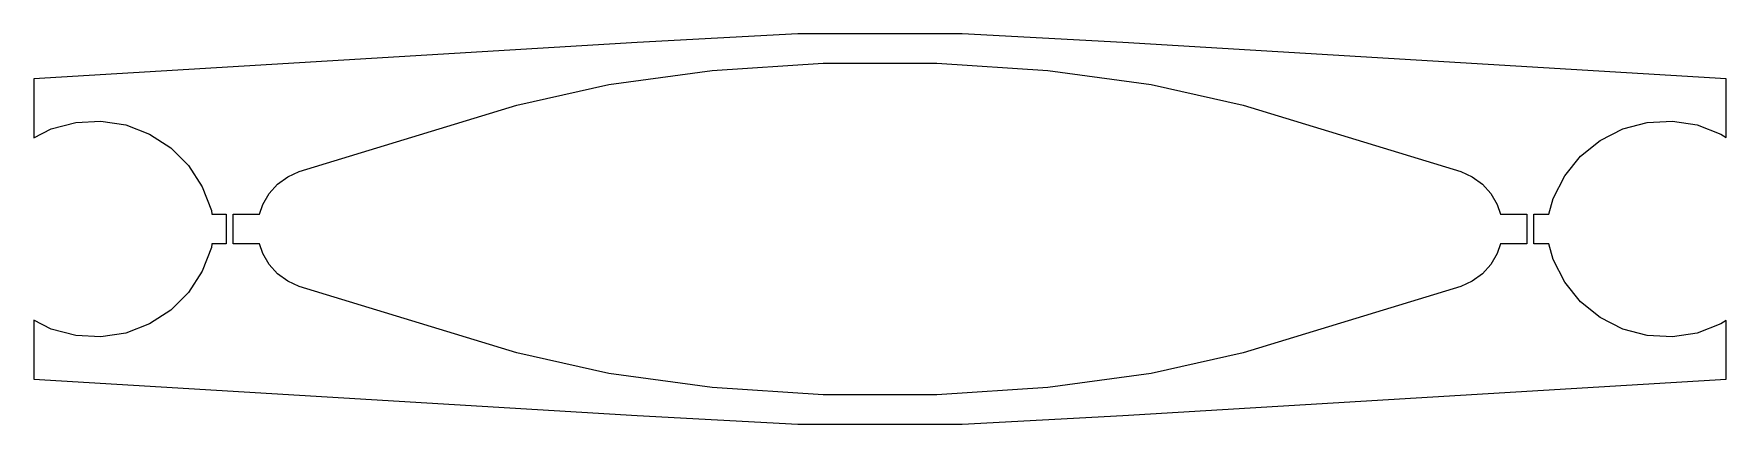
# Model space of a CAD drawing. Header units: metres. Extents: x -70 to 70, y -16 to 16.
import ezdxf

# ---------------------------------------------------------------- set-up
doc = ezdxf.new("R2010")
doc.units = ezdxf.units.M

msp = doc.modelspace()

# ---------------------------------------------------------------- linework, layer by layer
for p, q in [((-20.0861, 15.4547), (-70, 12.4375)), ((-6.79434, 16.161), (-20.0861, 15.4547)), ((6.79434, 16.161), (-6.79434, 16.161)), ((20.0861, 15.4547), (6.79434, 16.161)), ((70, 12.4375), (20.0861, 15.4547)), ((-22.4453, 11.962), (-13.872, 13.1365)), ((-13.872, 13.1365), (-4.69234, 13.7368)), ((-4.69234, 13.7368), (4.69234, 13.7368)), ((4.69234, 13.7368), (13.872, 13.1365)), ((13.872, 13.1365), (22.4453, 11.962)), ((-70, 12.4375), (-70, 7.55345)), ((-30.0377, 10.2647), (-22.4453, 11.962)), ((22.4453, 11.962), (30.0377, 10.2647)), ((70, 7.58235), (70, 12.4375)), ((-48.0451, 4.75528), (-30.0377, 10.2647)), ((30.0377, 10.2647), (48.0451, 4.75528)), ((-68.5563, 8.28908), (-66.5369, 8.83015)), ((-66.5369, 8.83015), (-64.4492, 8.93958)), ((-64.4492, 8.93958), (-62.3844, 8.61253)), ((-62.3844, 8.61253), (-60.4327, 7.86334)), ((61.4437, 8.28908), (63.4631, 8.83015)), ((63.4631, 8.83015), (65.5508, 8.93958)), ((65.5508, 8.93958), (67.6156, 8.61253)), ((67.6156, 8.61253), (69.5673, 7.86334)), ((-70, 7.55345), (-68.5563, 8.28908)), ((-60.4327, 7.86334), (-58.6794, 6.72473)), ((57.9563, 6.02434), (59.581, 7.33998)), ((59.581, 7.33998), (61.4437, 8.28908)), ((69.5673, 7.86334), (70, 7.58235)), ((-58.6794, 6.72473), (-57.2011, 5.24648)), ((56.6407, 4.39966), (57.9563, 6.02434)), ((-57.2011, 5.24648), (-56.0625, 3.49318)), ((-49.8456, 3.71571), (-49, 4.33012)), ((-49, 4.33012), (-48.0451, 4.75528)), ((48.0451, 4.75528), (49, 4.33012)), ((49, 4.33012), (49.8456, 3.71571)), ((55.6916, 2.53696), (56.6407, 4.39966)), ((-56.0625, 3.49318), (-55.3133, 1.54146)), ((-51.0677, 2.03368), (-50.5451, 2.93892)), ((-50.5451, 2.93892), (-49.8456, 3.71571)), ((49.8456, 3.71571), (50.5451, 2.93892)), ((50.5451, 2.93892), (51.0677, 2.03368)), ((-55.3133, 1.54146), (-55.2622, 1.21875)), ((-51.3325, 1.21875), (-51.0677, 2.03368)), ((51.0677, 2.03368), (51.3325, 1.21875)), ((55.3384, 1.21875), (55.6916, 2.53696)), ((-55.2622, 1.21875), (-54.1, 1.21875)), ((-54.1, 1.21875), (-54.1, -1.21875)), ((-53.5, -1.21875), (-53.5, 1.21875)), ((-53.5, 1.21875), (-51.3325, 1.21875)), ((51.3325, 1.21875), (53.5, 1.21875)), ((53.5, 1.21875), (53.5, -1.21875)), ((54.1, -1.21875), (54.1, 1.21875)), ((54.1, 1.21875), (55.3384, 1.21875)), ((-55.2622, -1.21875), (-55.3133, -1.54146)), ((-54.1, -1.21875), (-55.2622, -1.21875)), ((-51.3325, -1.21875), (-53.5, -1.21875)), ((-51.0677, -2.03368), (-51.3325, -1.21875)), ((51.3325, -1.21875), (51.0677, -2.03368)), ((53.5, -1.21875), (51.3325, -1.21875)), ((55.3384, -1.21875), (54.1, -1.21875)), ((55.6916, -2.53696), (55.3384, -1.21875)), ((-55.3133, -1.54146), (-56.0625, -3.49318)), ((-50.5451, -2.93892), (-51.0677, -2.03368)), ((51.0677, -2.03368), (50.5451, -2.93892)), ((56.6407, -4.39966), (55.6916, -2.53696)), ((-56.0625, -3.49318), (-57.2011, -5.24648)), ((-49.8456, -3.71571), (-50.5451, -2.93892)), ((-49, -4.33012), (-49.8456, -3.71571)), ((49.8456, -3.71571), (49, -4.33012)), ((50.5451, -2.93892), (49.8456, -3.71571)), ((-57.2011, -5.24648), (-58.6794, -6.72473)), ((-48.0451, -4.75528), (-49, -4.33012)), ((-30.0377, -10.2647), (-48.0451, -4.75528)), ((48.0451, -4.75528), (30.0377, -10.2647)), ((49, -4.33012), (48.0451, -4.75528)), ((57.9563, -6.02434), (56.6407, -4.39966)), ((-58.6794, -6.72473), (-60.4327, -7.86334)), ((59.581, -7.33998), (57.9563, -6.02434)), ((-68.5563, -8.28908), (-70, -7.55345)), ((-70, -7.55345), (-70, -12.4375)), ((-66.5369, -8.83015), (-68.5563, -8.28908)), ((-60.4327, -7.86334), (-62.3844, -8.61253)), ((61.4437, -8.28908), (59.581, -7.33998)), ((63.4631, -8.83015), (61.4437, -8.28908)), ((69.5673, -7.86334), (67.6156, -8.61253)), ((70, -7.58235), (69.5673, -7.86334)), ((70, -12.4375), (70, -7.58235)), ((-64.4492, -8.93958), (-66.5369, -8.83015)), ((-62.3844, -8.61253), (-64.4492, -8.93958)), ((65.5508, -8.93958), (63.4631, -8.83015)), ((67.6156, -8.61253), (65.5508, -8.93958)), ((-22.4453, -11.962), (-30.0377, -10.2647)), ((30.0377, -10.2647), (22.4453, -11.962)), ((-70, -12.4375), (-20.0861, -15.4547)), ((-13.872, -13.1365), (-22.4453, -11.962)), ((22.4453, -11.962), (13.872, -13.1365)), ((20.0861, -15.4547), (70, -12.4375)), ((-4.69234, -13.7368), (-13.872, -13.1365)), ((4.69234, -13.7368), (-4.69234, -13.7368)), ((13.872, -13.1365), (4.69234, -13.7368)), ((-20.0861, -15.4547), (-6.79434, -16.161)), ((-6.79434, -16.161), (6.79434, -16.161)), ((6.79434, -16.161), (20.0861, -15.4547))]:
    msp.add_line(p, q)

doc.saveas('drawing.dxf')
